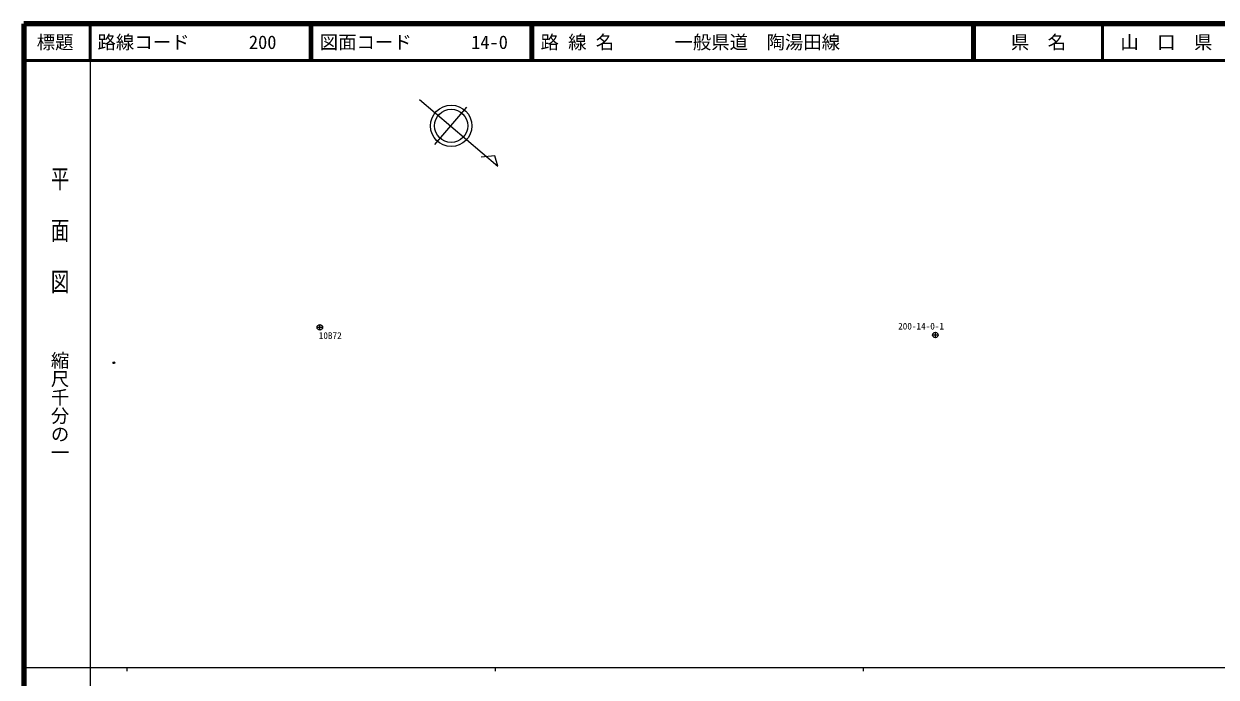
# Model space of a CAD drawing. Units: millimetres, scale not verified. Extents: x 40000 to 680000, y 20000 to 380000.
# Drawn here: x 40000 to 363906, y 202409 to 380000 of the extents above; entities that cross this region are included whole.
import ezdxf
from ezdxf.enums import TextEntityAlignment as Align

# ---------------------------------------------------------------- set-up
doc = ezdxf.new("R2010")
doc.units = ezdxf.units.MM
doc.header["$LTSCALE"] = 1000
doc.header["$PDMODE"] = 32
doc.header["$PDSIZE"] = 500
for name, color, linetype, lineweight in [('M-BMK-SRVR', 3, 'Continuous', 13), ('M-TTL', 2, 'Continuous', 140), ('M-TTL-BAND', 7, 'Continuous', 13), ('M-TTL-LINE', 7, 'Continuous', 50)]:
    doc.layers.add(name, color=color, linetype=linetype, lineweight=lineweight)
doc.layers.add('M-OTRS', color=6, linetype='Continuous')
doc.layers.add('M-TTL-TXT', color=7, linetype='Continuous')
doc.styles.add('@ＭＳ ゴシック', font='')
doc.styles.add('ＭＳ ゴシック', font='')
doc.styles.get('@ＭＳ ゴシック').set_extended_font_data('@MS Gothic')
doc.styles.get('ＭＳ ゴシック').set_extended_font_data('MS Gothic')

msp = doc.modelspace()

# ---------------------------------------------------------------- linework, layer by layer
at = {"layer": 'M-BMK-SRVR'}
for p, q in [((147464, 359454), (168794, 341315)), ((160290, 357338), (151589, 347171)), ((167952, 344101), (164211, 343761)), ((168794, 341315), (167952, 344101)), ((120415, 296745), (120415, 298245)), ((121165, 297495), (119665, 297495)), ((288375, 295417), (286875, 295417)), ((287625, 294667), (287625, 296167))]:
    msp.add_line(p, q, dxfattribs=at)
for centre, radius in [((156095, 352272), 5618), ((156095, 352272), 4495), ((120415, 297495), 750), ((287625, 295417), 750)]:
    msp.add_circle(centre, radius, dxfattribs=at)
at = {"layer": 'M-OTRS'}
msp.add_point((64477, 287884), dxfattribs=at)
at = {"layer": 'M-TTL'}
for p, q in [((40000, 380000), (40000, 20000)), ((680000, 380000), (40000, 380000))]:
    msp.add_line(p, q, dxfattribs=at)
at = {"layer": 'M-TTL-BAND'}
for p, q in [((58000, 370000), (58000, 20000)), ((40000, 205000), (579000, 205000)), ((68000, 205000), (68000, 204000)), ((168000, 205000), (168000, 204000)), ((268000, 205000), (268000, 204000))]:
    msp.add_line(p, q, dxfattribs=at)
at = {"layer": 'M-TTL-LINE'}
for p, q in [((58000, 380000), (58000, 370000)), ((117750, 380000), (117750, 370000)), ((118250, 380000), (118250, 370000)), ((177750, 380000), (177750, 370000)), ((178250, 380000), (178250, 370000)), ((297750, 380000), (297750, 370000)), ((298250, 380000), (298250, 370000)), ((333000, 380000), (333000, 370000)), ((40000, 370000), (680000, 370000))]:
    msp.add_line(p, q, dxfattribs=at)

# ---------------------------------------------------------------- texts
at = {"layer": 'M-BMK-SRVR', "style": 'ＭＳ ゴシック'}
for s, p in [('200-14-0-1', (277508, 296358)), ('10B72', (120116, 293796))]:
    msp.add_text(s, height=1833, dxfattribs=at).set_placement(p, align=Align.BOTTOM_LEFT)
at = {"layer": 'M-TTL-BAND', "style": '@ＭＳ ゴシック', "width": 1.4}
msp.add_text('平  面  図', height=3666, rotation=270, dxfattribs=at).set_placement((49777, 306475), align=Align.MIDDLE_RIGHT)
at = {"layer": 'M-TTL-BAND', "style": '@ＭＳ ゴシック'}
msp.add_text('縮尺千分の一', height=3666, rotation=270, dxfattribs=at).set_placement((49777, 261030), align=Align.MIDDLE_RIGHT)
at = {"layer": 'M-TTL-TXT', "style": 'ＭＳ ゴシック'}
for s, p in [('標題', (48500, 375000)), ('県\u3000名', (315625, 375000)), ('山\u3000口\u3000県', (350375, 375000))]:
    msp.add_text(s, height=3666, dxfattribs=at).set_placement(p, align=Align.MIDDLE_CENTER)
for s, p in [('路線コード', (60000, 375000)), ('200', (101142, 375000)), ('図面コード', (120380, 375000)), ('14-0', (161521, 375000)), ('路 線 名', (180380, 375000)), ('一般県道\u3000陶湯田線', (216734, 375000))]:
    msp.add_text(s, height=3666, dxfattribs=at).set_placement(p, align=Align.MIDDLE_LEFT)

doc.saveas('drawing.dxf')
